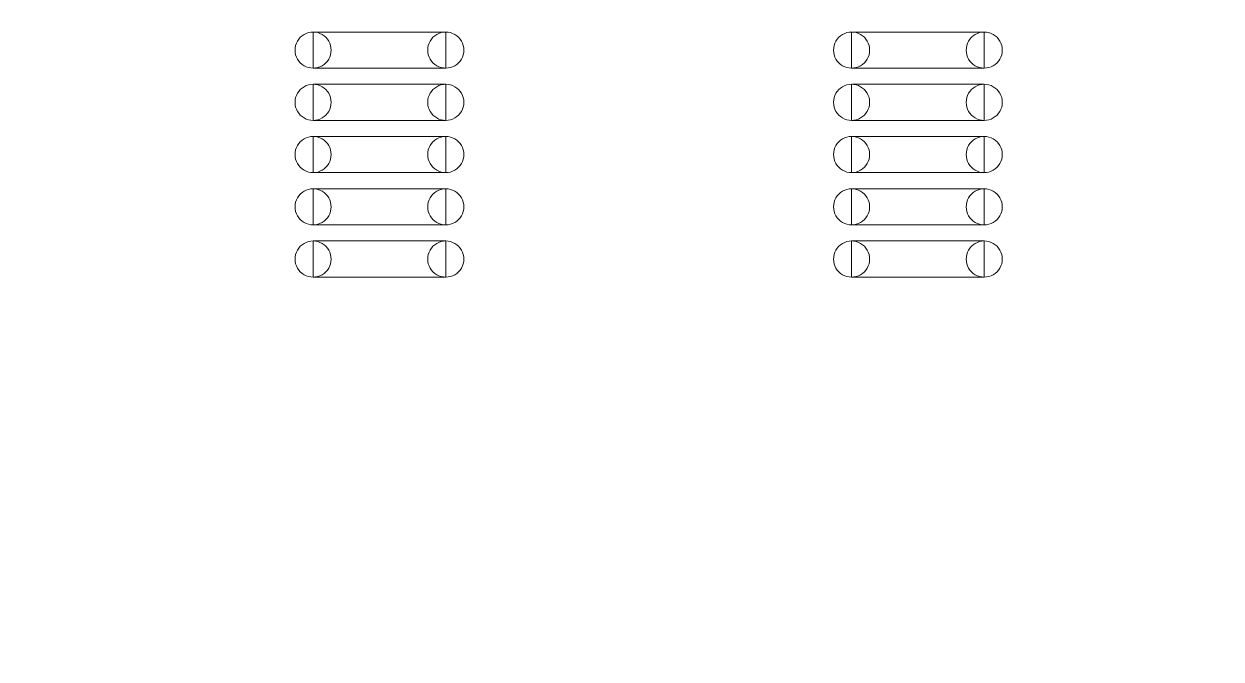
# Model space of a CAD drawing. Header units: millimetres. Extents: x -145 to 117, y -28 to 99.
# Drawn here: x -99.43 to -84.53, y 59.94 to 67.85 of the extents above; entities that cross this region are included whole.
import ezdxf

# ---------------------------------------------------------------- set-up
doc = ezdxf.new("R2010")
doc.units = ezdxf.units.MM
doc.header["$MEASUREMENT"] = 0
doc.layers.add('bottomstencil', color=7, linetype='Continuous')

msp = doc.modelspace()

# ---------------------------------------------------------------- linework, layer by layer
at = {"layer": 'bottomstencil', "color": 8, "lineweight": 9}
msp.add_open_spline([(-17.5854, 99.4833), (-17.5854, 99.4833), (-144.5854, 99.4833), (-144.5854, 99.4833), (-144.5854, 99.4833), (-144.5854, 99.4833), (-144.5854, -27.5167), (-144.5854, -27.5167), (-144.5854, -27.5167), (-144.5854, -27.5167), (-17.5854, -27.5167), (-17.5854, -27.5167), (-17.5854, -27.5167), (-17.5854, -27.5167), (-17.5854, 99.4833), (-17.5854, 99.4833)], degree=3, knots=[0, 0, 0, 0, 0.2, 0.2, 0.2, 0.2, 0.4, 0.4, 0.4, 0.4, 0.6, 0.6, 0.6, 0.6, 1, 1, 1, 1], dxfattribs=at)
at = {"layer": 'bottomstencil', "lineweight": 9}
for points, knots in [([(-96.0524, 67.5199), (-96.0524, 67.6002), (-96.0095, 67.6745), (-95.94, 67.7146), (-95.94, 67.7146), (-95.8704, 67.7548), (-95.7847, 67.7548), (-95.7152, 67.7146), (-95.7152, 67.7146), (-95.6456, 67.6745), (-95.6028, 67.6002), (-95.6028, 67.5199)], [0, 0, 0, 0, 0.25, 0.25, 0.25, 0.25, 0.5, 0.5, 0.5, 0.5, 1, 1, 1, 1]), ([(-95.8276, 67.2952), (-95.8276, 67.2952), (-95.8276, 67.7447), (-95.8276, 67.7447), (-95.8276, 67.7447), (-95.8276, 67.7447), (-94.1766, 67.7447), (-94.1766, 67.7447), (-94.1766, 67.7447), (-94.1766, 67.7447), (-94.1766, 67.2952), (-94.1766, 67.2952), (-94.1766, 67.2952), (-94.1766, 67.2952), (-95.8276, 67.2952), (-95.8276, 67.2952)], [0, 0, 0, 0, 0.2, 0.2, 0.2, 0.2, 0.4, 0.4, 0.4, 0.4, 0.6, 0.6, 0.6, 0.6, 1, 1, 1, 1]), ([(-94.4014, 67.5199), (-94.4014, 67.6002), (-94.3585, 67.6745), (-94.289, 67.7146), (-94.289, 67.7146), (-94.2194, 67.7548), (-94.1337, 67.7548), (-94.0642, 67.7146), (-94.0642, 67.7146), (-93.9946, 67.6745), (-93.9518, 67.6002), (-93.9518, 67.5199)], [0, 0, 0, 0, 0.25, 0.25, 0.25, 0.25, 0.5, 0.5, 0.5, 0.5, 1, 1, 1, 1]), ([(-89.3518, 67.5199), (-89.3518, 67.6002), (-89.309, 67.6745), (-89.2394, 67.7146), (-89.2394, 67.7146), (-89.1699, 67.7548), (-89.0842, 67.7548), (-89.0146, 67.7146), (-89.0146, 67.7146), (-88.9451, 67.6745), (-88.9023, 67.6002), (-88.9023, 67.5199)], [0, 0, 0, 0, 0.25, 0.25, 0.25, 0.25, 0.5, 0.5, 0.5, 0.5, 1, 1, 1, 1]), ([(-89.127, 67.2952), (-89.127, 67.2952), (-89.127, 67.7447), (-89.127, 67.7447), (-89.127, 67.7447), (-89.127, 67.7447), (-87.476, 67.7447), (-87.476, 67.7447), (-87.476, 67.7447), (-87.476, 67.7447), (-87.476, 67.2952), (-87.476, 67.2952), (-87.476, 67.2952), (-87.476, 67.2952), (-89.127, 67.2952), (-89.127, 67.2952)], [0, 0, 0, 0, 0.2, 0.2, 0.2, 0.2, 0.4, 0.4, 0.4, 0.4, 0.6, 0.6, 0.6, 0.6, 1, 1, 1, 1]), ([(-87.7008, 67.5199), (-87.7008, 67.6002), (-87.658, 67.6745), (-87.5884, 67.7146), (-87.5884, 67.7146), (-87.5189, 67.7548), (-87.4332, 67.7548), (-87.3636, 67.7146), (-87.3636, 67.7146), (-87.2941, 67.6745), (-87.2513, 67.6002), (-87.2513, 67.5199)], [0, 0, 0, 0, 0.25, 0.25, 0.25, 0.25, 0.5, 0.5, 0.5, 0.5, 1, 1, 1, 1]), ([(-95.6028, 67.5199), (-95.6028, 67.4396), (-95.6456, 67.3654), (-95.7152, 67.3253), (-95.7152, 67.3253), (-95.7847, 67.2851), (-95.8704, 67.2851), (-95.94, 67.3253), (-95.94, 67.3253), (-96.0095, 67.3654), (-96.0524, 67.4396), (-96.0524, 67.5199)], [0, 0, 0, 0, 0.25, 0.25, 0.25, 0.25, 0.5, 0.5, 0.5, 0.5, 1, 1, 1, 1]), ([(-95.8276, 67.5199), (-95.8276, 67.5199), (-95.8276, 67.5199), (-95.8276, 67.5199), (-95.8276, 67.5199), (-95.8276, 67.5199), (-95.8276, 67.5199), (-95.8276, 67.5199), (-95.8276, 67.5199), (-95.8276, 67.5199), (-95.8276, 67.5199), (-95.8276, 67.5199)], [0, 0, 0, 0, 0.25, 0.25, 0.25, 0.25, 0.5, 0.5, 0.5, 0.5, 1, 1, 1, 1]), ([(-95.8276, 67.5199), (-95.8276, 67.5199), (-95.8276, 67.5199), (-95.8276, 67.5199), (-95.8276, 67.5199), (-95.8276, 67.5199), (-95.8276, 67.5199), (-95.8276, 67.5199), (-95.8276, 67.5199), (-95.8276, 67.5199), (-95.8276, 67.5199), (-95.8276, 67.5199)], [0, 0, 0, 0, 0.25, 0.25, 0.25, 0.25, 0.5, 0.5, 0.5, 0.5, 1, 1, 1, 1]), ([(-93.9518, 67.5199), (-93.9518, 67.4396), (-93.9946, 67.3654), (-94.0642, 67.3253), (-94.0642, 67.3253), (-94.1337, 67.2851), (-94.2194, 67.2851), (-94.289, 67.3253), (-94.289, 67.3253), (-94.3585, 67.3654), (-94.4014, 67.4396), (-94.4014, 67.5199)], [0, 0, 0, 0, 0.25, 0.25, 0.25, 0.25, 0.5, 0.5, 0.5, 0.5, 1, 1, 1, 1]), ([(-94.1766, 67.5199), (-94.1766, 67.5199), (-94.1766, 67.5199), (-94.1766, 67.5199), (-94.1766, 67.5199), (-94.1766, 67.5199), (-94.1766, 67.5199), (-94.1766, 67.5199), (-94.1766, 67.5199), (-94.1766, 67.5199), (-94.1766, 67.5199), (-94.1766, 67.5199)], [0, 0, 0, 0, 0.25, 0.25, 0.25, 0.25, 0.5, 0.5, 0.5, 0.5, 1, 1, 1, 1]), ([(-94.1766, 67.5199), (-94.1766, 67.5199), (-94.1766, 67.5199), (-94.1766, 67.5199), (-94.1766, 67.5199), (-94.1766, 67.5199), (-94.1766, 67.5199), (-94.1766, 67.5199), (-94.1766, 67.5199), (-94.1766, 67.5199), (-94.1766, 67.5199), (-94.1766, 67.5199)], [0, 0, 0, 0, 0.25, 0.25, 0.25, 0.25, 0.5, 0.5, 0.5, 0.5, 1, 1, 1, 1]), ([(-88.9023, 67.5199), (-88.9023, 67.4396), (-88.9451, 67.3654), (-89.0146, 67.3253), (-89.0146, 67.3253), (-89.0842, 67.2851), (-89.1699, 67.2851), (-89.2394, 67.3253), (-89.2394, 67.3253), (-89.309, 67.3654), (-89.3518, 67.4396), (-89.3518, 67.5199)], [0, 0, 0, 0, 0.25, 0.25, 0.25, 0.25, 0.5, 0.5, 0.5, 0.5, 1, 1, 1, 1]), ([(-89.127, 67.5199), (-89.127, 67.5199), (-89.127, 67.5199), (-89.127, 67.5199), (-89.127, 67.5199), (-89.127, 67.5199), (-89.127, 67.5199), (-89.127, 67.5199), (-89.127, 67.5199), (-89.127, 67.5199), (-89.127, 67.5199), (-89.127, 67.5199)], [0, 0, 0, 0, 0.25, 0.25, 0.25, 0.25, 0.5, 0.5, 0.5, 0.5, 1, 1, 1, 1]), ([(-89.127, 67.5199), (-89.127, 67.5199), (-89.127, 67.5199), (-89.127, 67.5199), (-89.127, 67.5199), (-89.127, 67.5199), (-89.127, 67.5199), (-89.127, 67.5199), (-89.127, 67.5199), (-89.127, 67.5199), (-89.127, 67.5199), (-89.127, 67.5199)], [0, 0, 0, 0, 0.25, 0.25, 0.25, 0.25, 0.5, 0.5, 0.5, 0.5, 1, 1, 1, 1]), ([(-87.2513, 67.5199), (-87.2513, 67.4396), (-87.2941, 67.3654), (-87.3636, 67.3253), (-87.3636, 67.3253), (-87.4332, 67.2851), (-87.5189, 67.2851), (-87.5884, 67.3253), (-87.5884, 67.3253), (-87.658, 67.3654), (-87.7008, 67.4396), (-87.7008, 67.5199)], [0, 0, 0, 0, 0.25, 0.25, 0.25, 0.25, 0.5, 0.5, 0.5, 0.5, 1, 1, 1, 1]), ([(-87.476, 67.5199), (-87.476, 67.5199), (-87.476, 67.5199), (-87.476, 67.5199), (-87.476, 67.5199), (-87.476, 67.5199), (-87.476, 67.5199), (-87.476, 67.5199), (-87.476, 67.5199), (-87.476, 67.5199), (-87.476, 67.5199), (-87.476, 67.5199)], [0, 0, 0, 0, 0.25, 0.25, 0.25, 0.25, 0.5, 0.5, 0.5, 0.5, 1, 1, 1, 1]), ([(-87.476, 67.5199), (-87.476, 67.5199), (-87.476, 67.5199), (-87.476, 67.5199), (-87.476, 67.5199), (-87.476, 67.5199), (-87.476, 67.5199), (-87.476, 67.5199), (-87.476, 67.5199), (-87.476, 67.5199), (-87.476, 67.5199), (-87.476, 67.5199)], [0, 0, 0, 0, 0.25, 0.25, 0.25, 0.25, 0.5, 0.5, 0.5, 0.5, 1, 1, 1, 1]), ([(-96.0524, 66.8697), (-96.0524, 66.95), (-96.0095, 67.0242), (-95.94, 67.0644), (-95.94, 67.0644), (-95.8704, 67.1045), (-95.7847, 67.1045), (-95.7152, 67.0644), (-95.7152, 67.0644), (-95.6456, 67.0242), (-95.6028, 66.95), (-95.6028, 66.8697)], [0, 0, 0, 0, 0.25, 0.25, 0.25, 0.25, 0.5, 0.5, 0.5, 0.5, 1, 1, 1, 1]), ([(-95.8276, 66.6449), (-95.8276, 66.6449), (-95.8276, 67.0945), (-95.8276, 67.0945), (-95.8276, 67.0945), (-95.8276, 67.0945), (-94.1766, 67.0945), (-94.1766, 67.0945), (-94.1766, 67.0945), (-94.1766, 67.0945), (-94.1766, 66.6449), (-94.1766, 66.6449), (-94.1766, 66.6449), (-94.1766, 66.6449), (-95.8276, 66.6449), (-95.8276, 66.6449)], [0, 0, 0, 0, 0.2, 0.2, 0.2, 0.2, 0.4, 0.4, 0.4, 0.4, 0.6, 0.6, 0.6, 0.6, 1, 1, 1, 1]), ([(-94.4014, 66.8697), (-94.4014, 66.95), (-94.3585, 67.0242), (-94.289, 67.0644), (-94.289, 67.0644), (-94.2194, 67.1045), (-94.1337, 67.1045), (-94.0642, 67.0644), (-94.0642, 67.0644), (-93.9946, 67.0242), (-93.9518, 66.95), (-93.9518, 66.8697)], [0, 0, 0, 0, 0.25, 0.25, 0.25, 0.25, 0.5, 0.5, 0.5, 0.5, 1, 1, 1, 1]), ([(-89.3518, 66.8697), (-89.3518, 66.95), (-89.309, 67.0242), (-89.2394, 67.0644), (-89.2394, 67.0644), (-89.1699, 67.1045), (-89.0842, 67.1045), (-89.0146, 67.0644), (-89.0146, 67.0644), (-88.9451, 67.0242), (-88.9023, 66.95), (-88.9023, 66.8697)], [0, 0, 0, 0, 0.25, 0.25, 0.25, 0.25, 0.5, 0.5, 0.5, 0.5, 1, 1, 1, 1]), ([(-89.127, 66.6449), (-89.127, 66.6449), (-89.127, 67.0945), (-89.127, 67.0945), (-89.127, 67.0945), (-89.127, 67.0945), (-87.476, 67.0945), (-87.476, 67.0945), (-87.476, 67.0945), (-87.476, 67.0945), (-87.476, 66.6449), (-87.476, 66.6449), (-87.476, 66.6449), (-87.476, 66.6449), (-89.127, 66.6449), (-89.127, 66.6449)], [0, 0, 0, 0, 0.2, 0.2, 0.2, 0.2, 0.4, 0.4, 0.4, 0.4, 0.6, 0.6, 0.6, 0.6, 1, 1, 1, 1]), ([(-87.7008, 66.8697), (-87.7008, 66.95), (-87.658, 67.0242), (-87.5884, 67.0644), (-87.5884, 67.0644), (-87.5189, 67.1045), (-87.4332, 67.1045), (-87.3636, 67.0644), (-87.3636, 67.0644), (-87.2941, 67.0242), (-87.2513, 66.95), (-87.2513, 66.8697)], [0, 0, 0, 0, 0.25, 0.25, 0.25, 0.25, 0.5, 0.5, 0.5, 0.5, 1, 1, 1, 1]), ([(-95.6028, 66.8697), (-95.6028, 66.7894), (-95.6456, 66.7152), (-95.7152, 66.675), (-95.7152, 66.675), (-95.7847, 66.6349), (-95.8704, 66.6349), (-95.94, 66.675), (-95.94, 66.675), (-96.0095, 66.7152), (-96.0524, 66.7894), (-96.0524, 66.8697)], [0, 0, 0, 0, 0.25, 0.25, 0.25, 0.25, 0.5, 0.5, 0.5, 0.5, 1, 1, 1, 1]), ([(-95.8276, 66.8697), (-95.8276, 66.8697), (-95.8276, 66.8697), (-95.8276, 66.8697), (-95.8276, 66.8697), (-95.8276, 66.8697), (-95.8276, 66.8697), (-95.8276, 66.8697), (-95.8276, 66.8697), (-95.8276, 66.8697), (-95.8276, 66.8697), (-95.8276, 66.8697)], [0, 0, 0, 0, 0.25, 0.25, 0.25, 0.25, 0.5, 0.5, 0.5, 0.5, 1, 1, 1, 1]), ([(-95.8276, 66.8697), (-95.8276, 66.8697), (-95.8276, 66.8697), (-95.8276, 66.8697), (-95.8276, 66.8697), (-95.8276, 66.8697), (-95.8276, 66.8697), (-95.8276, 66.8697), (-95.8276, 66.8697), (-95.8276, 66.8697), (-95.8276, 66.8697), (-95.8276, 66.8697)], [0, 0, 0, 0, 0.25, 0.25, 0.25, 0.25, 0.5, 0.5, 0.5, 0.5, 1, 1, 1, 1]), ([(-93.9518, 66.8697), (-93.9518, 66.7894), (-93.9946, 66.7152), (-94.0642, 66.675), (-94.0642, 66.675), (-94.1337, 66.6349), (-94.2194, 66.6349), (-94.289, 66.675), (-94.289, 66.675), (-94.3585, 66.7152), (-94.4014, 66.7894), (-94.4014, 66.8697)], [0, 0, 0, 0, 0.25, 0.25, 0.25, 0.25, 0.5, 0.5, 0.5, 0.5, 1, 1, 1, 1]), ([(-94.1766, 66.8697), (-94.1766, 66.8697), (-94.1766, 66.8697), (-94.1766, 66.8697), (-94.1766, 66.8697), (-94.1766, 66.8697), (-94.1766, 66.8697), (-94.1766, 66.8697), (-94.1766, 66.8697), (-94.1766, 66.8697), (-94.1766, 66.8697), (-94.1766, 66.8697)], [0, 0, 0, 0, 0.25, 0.25, 0.25, 0.25, 0.5, 0.5, 0.5, 0.5, 1, 1, 1, 1]), ([(-94.1766, 66.8697), (-94.1766, 66.8697), (-94.1766, 66.8697), (-94.1766, 66.8697), (-94.1766, 66.8697), (-94.1766, 66.8697), (-94.1766, 66.8697), (-94.1766, 66.8697), (-94.1766, 66.8697), (-94.1766, 66.8697), (-94.1766, 66.8697), (-94.1766, 66.8697)], [0, 0, 0, 0, 0.25, 0.25, 0.25, 0.25, 0.5, 0.5, 0.5, 0.5, 1, 1, 1, 1]), ([(-88.9023, 66.8697), (-88.9023, 66.7894), (-88.9451, 66.7152), (-89.0146, 66.675), (-89.0146, 66.675), (-89.0842, 66.6349), (-89.1699, 66.6349), (-89.2394, 66.675), (-89.2394, 66.675), (-89.309, 66.7152), (-89.3518, 66.7894), (-89.3518, 66.8697)], [0, 0, 0, 0, 0.25, 0.25, 0.25, 0.25, 0.5, 0.5, 0.5, 0.5, 1, 1, 1, 1]), ([(-89.127, 66.8697), (-89.127, 66.8697), (-89.127, 66.8697), (-89.127, 66.8697), (-89.127, 66.8697), (-89.127, 66.8697), (-89.127, 66.8697), (-89.127, 66.8697), (-89.127, 66.8697), (-89.127, 66.8697), (-89.127, 66.8697), (-89.127, 66.8697)], [0, 0, 0, 0, 0.25, 0.25, 0.25, 0.25, 0.5, 0.5, 0.5, 0.5, 1, 1, 1, 1]), ([(-89.127, 66.8697), (-89.127, 66.8697), (-89.127, 66.8697), (-89.127, 66.8697), (-89.127, 66.8697), (-89.127, 66.8697), (-89.127, 66.8697), (-89.127, 66.8697), (-89.127, 66.8697), (-89.127, 66.8697), (-89.127, 66.8697), (-89.127, 66.8697)], [0, 0, 0, 0, 0.25, 0.25, 0.25, 0.25, 0.5, 0.5, 0.5, 0.5, 1, 1, 1, 1]), ([(-87.2513, 66.8697), (-87.2513, 66.7894), (-87.2941, 66.7152), (-87.3636, 66.675), (-87.3636, 66.675), (-87.4332, 66.6349), (-87.5189, 66.6349), (-87.5884, 66.675), (-87.5884, 66.675), (-87.658, 66.7152), (-87.7008, 66.7894), (-87.7008, 66.8697)], [0, 0, 0, 0, 0.25, 0.25, 0.25, 0.25, 0.5, 0.5, 0.5, 0.5, 1, 1, 1, 1]), ([(-87.476, 66.8697), (-87.476, 66.8697), (-87.476, 66.8697), (-87.476, 66.8697), (-87.476, 66.8697), (-87.476, 66.8697), (-87.476, 66.8697), (-87.476, 66.8697), (-87.476, 66.8697), (-87.476, 66.8697), (-87.476, 66.8697), (-87.476, 66.8697)], [0, 0, 0, 0, 0.25, 0.25, 0.25, 0.25, 0.5, 0.5, 0.5, 0.5, 1, 1, 1, 1]), ([(-87.476, 66.8697), (-87.476, 66.8697), (-87.476, 66.8697), (-87.476, 66.8697), (-87.476, 66.8697), (-87.476, 66.8697), (-87.476, 66.8697), (-87.476, 66.8697), (-87.476, 66.8697), (-87.476, 66.8697), (-87.476, 66.8697), (-87.476, 66.8697)], [0, 0, 0, 0, 0.25, 0.25, 0.25, 0.25, 0.5, 0.5, 0.5, 0.5, 1, 1, 1, 1]), ([(-96.0524, 66.2195), (-96.0524, 66.2998), (-96.0095, 66.374), (-95.94, 66.4141), (-95.94, 66.4141), (-95.8704, 66.4543), (-95.7847, 66.4543), (-95.7152, 66.4141), (-95.7152, 66.4141), (-95.6456, 66.374), (-95.6028, 66.2998), (-95.6028, 66.2195)], [0, 0, 0, 0, 0.25, 0.25, 0.25, 0.25, 0.5, 0.5, 0.5, 0.5, 1, 1, 1, 1]), ([(-95.8276, 65.9947), (-95.8276, 65.9947), (-95.8276, 66.4442), (-95.8276, 66.4442), (-95.8276, 66.4442), (-95.8276, 66.4442), (-94.1766, 66.4442), (-94.1766, 66.4442), (-94.1766, 66.4442), (-94.1766, 66.4442), (-94.1766, 65.9947), (-94.1766, 65.9947), (-94.1766, 65.9947), (-94.1766, 65.9947), (-95.8276, 65.9947), (-95.8276, 65.9947)], [0, 0, 0, 0, 0.2, 0.2, 0.2, 0.2, 0.4, 0.4, 0.4, 0.4, 0.6, 0.6, 0.6, 0.6, 1, 1, 1, 1]), ([(-94.4014, 66.2195), (-94.4014, 66.2998), (-94.3585, 66.374), (-94.289, 66.4141), (-94.289, 66.4141), (-94.2194, 66.4543), (-94.1337, 66.4543), (-94.0642, 66.4141), (-94.0642, 66.4141), (-93.9946, 66.374), (-93.9518, 66.2998), (-93.9518, 66.2195)], [0, 0, 0, 0, 0.25, 0.25, 0.25, 0.25, 0.5, 0.5, 0.5, 0.5, 1, 1, 1, 1]), ([(-89.3518, 66.2195), (-89.3518, 66.2998), (-89.309, 66.374), (-89.2394, 66.4141), (-89.2394, 66.4141), (-89.1699, 66.4543), (-89.0842, 66.4543), (-89.0146, 66.4141), (-89.0146, 66.4141), (-88.9451, 66.374), (-88.9023, 66.2998), (-88.9023, 66.2195)], [0, 0, 0, 0, 0.25, 0.25, 0.25, 0.25, 0.5, 0.5, 0.5, 0.5, 1, 1, 1, 1]), ([(-89.127, 65.9947), (-89.127, 65.9947), (-89.127, 66.4442), (-89.127, 66.4442), (-89.127, 66.4442), (-89.127, 66.4442), (-87.476, 66.4442), (-87.476, 66.4442), (-87.476, 66.4442), (-87.476, 66.4442), (-87.476, 65.9947), (-87.476, 65.9947), (-87.476, 65.9947), (-87.476, 65.9947), (-89.127, 65.9947), (-89.127, 65.9947)], [0, 0, 0, 0, 0.2, 0.2, 0.2, 0.2, 0.4, 0.4, 0.4, 0.4, 0.6, 0.6, 0.6, 0.6, 1, 1, 1, 1]), ([(-87.7008, 66.2195), (-87.7008, 66.2998), (-87.658, 66.374), (-87.5884, 66.4141), (-87.5884, 66.4141), (-87.5189, 66.4543), (-87.4332, 66.4543), (-87.3636, 66.4141), (-87.3636, 66.4141), (-87.2941, 66.374), (-87.2513, 66.2998), (-87.2513, 66.2195)], [0, 0, 0, 0, 0.25, 0.25, 0.25, 0.25, 0.5, 0.5, 0.5, 0.5, 1, 1, 1, 1]), ([(-95.6028, 66.2195), (-95.6028, 66.1392), (-95.6456, 66.0649), (-95.7152, 66.0248), (-95.7152, 66.0248), (-95.7847, 65.9846), (-95.8704, 65.9846), (-95.94, 66.0248), (-95.94, 66.0248), (-96.0095, 66.0649), (-96.0524, 66.1392), (-96.0524, 66.2195)], [0, 0, 0, 0, 0.25, 0.25, 0.25, 0.25, 0.5, 0.5, 0.5, 0.5, 1, 1, 1, 1]), ([(-95.8276, 66.2195), (-95.8276, 66.2195), (-95.8276, 66.2195), (-95.8276, 66.2195), (-95.8276, 66.2195), (-95.8276, 66.2195), (-95.8276, 66.2195), (-95.8276, 66.2195), (-95.8276, 66.2195), (-95.8276, 66.2195), (-95.8276, 66.2195), (-95.8276, 66.2195)], [0, 0, 0, 0, 0.25, 0.25, 0.25, 0.25, 0.5, 0.5, 0.5, 0.5, 1, 1, 1, 1]), ([(-95.8276, 66.2195), (-95.8276, 66.2195), (-95.8276, 66.2195), (-95.8276, 66.2195), (-95.8276, 66.2195), (-95.8276, 66.2195), (-95.8276, 66.2195), (-95.8276, 66.2195), (-95.8276, 66.2195), (-95.8276, 66.2195), (-95.8276, 66.2195), (-95.8276, 66.2195)], [0, 0, 0, 0, 0.25, 0.25, 0.25, 0.25, 0.5, 0.5, 0.5, 0.5, 1, 1, 1, 1]), ([(-93.9518, 66.2195), (-93.9518, 66.1392), (-93.9946, 66.0649), (-94.0642, 66.0248), (-94.0642, 66.0248), (-94.1337, 65.9846), (-94.2194, 65.9846), (-94.289, 66.0248), (-94.289, 66.0248), (-94.3585, 66.0649), (-94.4014, 66.1392), (-94.4014, 66.2195)], [0, 0, 0, 0, 0.25, 0.25, 0.25, 0.25, 0.5, 0.5, 0.5, 0.5, 1, 1, 1, 1]), ([(-94.1766, 66.2195), (-94.1766, 66.2195), (-94.1766, 66.2195), (-94.1766, 66.2195), (-94.1766, 66.2195), (-94.1766, 66.2195), (-94.1766, 66.2195), (-94.1766, 66.2195), (-94.1766, 66.2195), (-94.1766, 66.2195), (-94.1766, 66.2195), (-94.1766, 66.2195)], [0, 0, 0, 0, 0.25, 0.25, 0.25, 0.25, 0.5, 0.5, 0.5, 0.5, 1, 1, 1, 1]), ([(-94.1766, 66.2195), (-94.1766, 66.2195), (-94.1766, 66.2195), (-94.1766, 66.2195), (-94.1766, 66.2195), (-94.1766, 66.2195), (-94.1766, 66.2195), (-94.1766, 66.2195), (-94.1766, 66.2195), (-94.1766, 66.2195), (-94.1766, 66.2195), (-94.1766, 66.2195)], [0, 0, 0, 0, 0.25, 0.25, 0.25, 0.25, 0.5, 0.5, 0.5, 0.5, 1, 1, 1, 1]), ([(-88.9023, 66.2195), (-88.9023, 66.1392), (-88.9451, 66.0649), (-89.0146, 66.0248), (-89.0146, 66.0248), (-89.0842, 65.9846), (-89.1699, 65.9846), (-89.2394, 66.0248), (-89.2394, 66.0248), (-89.309, 66.0649), (-89.3518, 66.1392), (-89.3518, 66.2195)], [0, 0, 0, 0, 0.25, 0.25, 0.25, 0.25, 0.5, 0.5, 0.5, 0.5, 1, 1, 1, 1]), ([(-89.127, 66.2195), (-89.127, 66.2195), (-89.127, 66.2195), (-89.127, 66.2195), (-89.127, 66.2195), (-89.127, 66.2195), (-89.127, 66.2195), (-89.127, 66.2195), (-89.127, 66.2195), (-89.127, 66.2195), (-89.127, 66.2195), (-89.127, 66.2195)], [0, 0, 0, 0, 0.25, 0.25, 0.25, 0.25, 0.5, 0.5, 0.5, 0.5, 1, 1, 1, 1]), ([(-89.127, 66.2195), (-89.127, 66.2195), (-89.127, 66.2195), (-89.127, 66.2195), (-89.127, 66.2195), (-89.127, 66.2195), (-89.127, 66.2195), (-89.127, 66.2195), (-89.127, 66.2195), (-89.127, 66.2195), (-89.127, 66.2195), (-89.127, 66.2195)], [0, 0, 0, 0, 0.25, 0.25, 0.25, 0.25, 0.5, 0.5, 0.5, 0.5, 1, 1, 1, 1]), ([(-87.2513, 66.2195), (-87.2513, 66.1392), (-87.2941, 66.0649), (-87.3636, 66.0248), (-87.3636, 66.0248), (-87.4332, 65.9846), (-87.5189, 65.9846), (-87.5884, 66.0248), (-87.5884, 66.0248), (-87.658, 66.0649), (-87.7008, 66.1392), (-87.7008, 66.2195)], [0, 0, 0, 0, 0.25, 0.25, 0.25, 0.25, 0.5, 0.5, 0.5, 0.5, 1, 1, 1, 1]), ([(-87.476, 66.2195), (-87.476, 66.2195), (-87.476, 66.2195), (-87.476, 66.2195), (-87.476, 66.2195), (-87.476, 66.2195), (-87.476, 66.2195), (-87.476, 66.2195), (-87.476, 66.2195), (-87.476, 66.2195), (-87.476, 66.2195), (-87.476, 66.2195)], [0, 0, 0, 0, 0.25, 0.25, 0.25, 0.25, 0.5, 0.5, 0.5, 0.5, 1, 1, 1, 1]), ([(-87.476, 66.2195), (-87.476, 66.2195), (-87.476, 66.2195), (-87.476, 66.2195), (-87.476, 66.2195), (-87.476, 66.2195), (-87.476, 66.2195), (-87.476, 66.2195), (-87.476, 66.2195), (-87.476, 66.2195), (-87.476, 66.2195), (-87.476, 66.2195)], [0, 0, 0, 0, 0.25, 0.25, 0.25, 0.25, 0.5, 0.5, 0.5, 0.5, 1, 1, 1, 1]), ([(-96.0524, 65.5692), (-96.0524, 65.6495), (-96.0095, 65.7237), (-95.94, 65.7639), (-95.94, 65.7639), (-95.8704, 65.804), (-95.7847, 65.804), (-95.7152, 65.7639), (-95.7152, 65.7639), (-95.6456, 65.7237), (-95.6028, 65.6495), (-95.6028, 65.5692)], [0, 0, 0, 0, 0.25, 0.25, 0.25, 0.25, 0.5, 0.5, 0.5, 0.5, 1, 1, 1, 1]), ([(-95.8276, 65.3444), (-95.8276, 65.3444), (-95.8276, 65.794), (-95.8276, 65.794), (-95.8276, 65.794), (-95.8276, 65.794), (-94.1766, 65.794), (-94.1766, 65.794), (-94.1766, 65.794), (-94.1766, 65.794), (-94.1766, 65.3444), (-94.1766, 65.3444), (-94.1766, 65.3444), (-94.1766, 65.3444), (-95.8276, 65.3444), (-95.8276, 65.3444)], [0, 0, 0, 0, 0.2, 0.2, 0.2, 0.2, 0.4, 0.4, 0.4, 0.4, 0.6, 0.6, 0.6, 0.6, 1, 1, 1, 1]), ([(-94.4014, 65.5692), (-94.4014, 65.6495), (-94.3585, 65.7237), (-94.289, 65.7639), (-94.289, 65.7639), (-94.2194, 65.804), (-94.1337, 65.804), (-94.0642, 65.7639), (-94.0642, 65.7639), (-93.9946, 65.7237), (-93.9518, 65.6495), (-93.9518, 65.5692)], [0, 0, 0, 0, 0.25, 0.25, 0.25, 0.25, 0.5, 0.5, 0.5, 0.5, 1, 1, 1, 1]), ([(-89.3518, 65.5692), (-89.3518, 65.6495), (-89.309, 65.7237), (-89.2394, 65.7639), (-89.2394, 65.7639), (-89.1699, 65.804), (-89.0842, 65.804), (-89.0146, 65.7639), (-89.0146, 65.7639), (-88.9451, 65.7237), (-88.9023, 65.6495), (-88.9023, 65.5692)], [0, 0, 0, 0, 0.25, 0.25, 0.25, 0.25, 0.5, 0.5, 0.5, 0.5, 1, 1, 1, 1]), ([(-89.127, 65.3444), (-89.127, 65.3444), (-89.127, 65.794), (-89.127, 65.794), (-89.127, 65.794), (-89.127, 65.794), (-87.476, 65.794), (-87.476, 65.794), (-87.476, 65.794), (-87.476, 65.794), (-87.476, 65.3444), (-87.476, 65.3444), (-87.476, 65.3444), (-87.476, 65.3444), (-89.127, 65.3444), (-89.127, 65.3444)], [0, 0, 0, 0, 0.2, 0.2, 0.2, 0.2, 0.4, 0.4, 0.4, 0.4, 0.6, 0.6, 0.6, 0.6, 1, 1, 1, 1]), ([(-87.7008, 65.5692), (-87.7008, 65.6495), (-87.658, 65.7237), (-87.5884, 65.7639), (-87.5884, 65.7639), (-87.5189, 65.804), (-87.4332, 65.804), (-87.3636, 65.7639), (-87.3636, 65.7639), (-87.2941, 65.7237), (-87.2513, 65.6495), (-87.2513, 65.5692)], [0, 0, 0, 0, 0.25, 0.25, 0.25, 0.25, 0.5, 0.5, 0.5, 0.5, 1, 1, 1, 1]), ([(-95.6028, 65.5692), (-95.6028, 65.4889), (-95.6456, 65.4147), (-95.7152, 65.3745), (-95.7152, 65.3745), (-95.7847, 65.3344), (-95.8704, 65.3344), (-95.94, 65.3745), (-95.94, 65.3745), (-96.0095, 65.4147), (-96.0524, 65.4889), (-96.0524, 65.5692)], [0, 0, 0, 0, 0.25, 0.25, 0.25, 0.25, 0.5, 0.5, 0.5, 0.5, 1, 1, 1, 1]), ([(-95.8276, 65.5692), (-95.8276, 65.5692), (-95.8276, 65.5692), (-95.8276, 65.5692), (-95.8276, 65.5692), (-95.8276, 65.5692), (-95.8276, 65.5692), (-95.8276, 65.5692), (-95.8276, 65.5692), (-95.8276, 65.5692), (-95.8276, 65.5692), (-95.8276, 65.5692)], [0, 0, 0, 0, 0.25, 0.25, 0.25, 0.25, 0.5, 0.5, 0.5, 0.5, 1, 1, 1, 1]), ([(-95.8276, 65.5692), (-95.8276, 65.5692), (-95.8276, 65.5692), (-95.8276, 65.5692), (-95.8276, 65.5692), (-95.8276, 65.5692), (-95.8276, 65.5692), (-95.8276, 65.5692), (-95.8276, 65.5692), (-95.8276, 65.5692), (-95.8276, 65.5692), (-95.8276, 65.5692)], [0, 0, 0, 0, 0.25, 0.25, 0.25, 0.25, 0.5, 0.5, 0.5, 0.5, 1, 1, 1, 1]), ([(-93.9518, 65.5692), (-93.9518, 65.4889), (-93.9946, 65.4147), (-94.0642, 65.3745), (-94.0642, 65.3745), (-94.1337, 65.3344), (-94.2194, 65.3344), (-94.289, 65.3745), (-94.289, 65.3745), (-94.3585, 65.4147), (-94.4014, 65.4889), (-94.4014, 65.5692)], [0, 0, 0, 0, 0.25, 0.25, 0.25, 0.25, 0.5, 0.5, 0.5, 0.5, 1, 1, 1, 1]), ([(-94.1766, 65.5692), (-94.1766, 65.5692), (-94.1766, 65.5692), (-94.1766, 65.5692), (-94.1766, 65.5692), (-94.1766, 65.5692), (-94.1766, 65.5692), (-94.1766, 65.5692), (-94.1766, 65.5692), (-94.1766, 65.5692), (-94.1766, 65.5692), (-94.1766, 65.5692)], [0, 0, 0, 0, 0.25, 0.25, 0.25, 0.25, 0.5, 0.5, 0.5, 0.5, 1, 1, 1, 1]), ([(-94.1766, 65.5692), (-94.1766, 65.5692), (-94.1766, 65.5692), (-94.1766, 65.5692), (-94.1766, 65.5692), (-94.1766, 65.5692), (-94.1766, 65.5692), (-94.1766, 65.5692), (-94.1766, 65.5692), (-94.1766, 65.5692), (-94.1766, 65.5692), (-94.1766, 65.5692)], [0, 0, 0, 0, 0.25, 0.25, 0.25, 0.25, 0.5, 0.5, 0.5, 0.5, 1, 1, 1, 1]), ([(-88.9023, 65.5692), (-88.9023, 65.4889), (-88.9451, 65.4147), (-89.0146, 65.3745), (-89.0146, 65.3745), (-89.0842, 65.3344), (-89.1699, 65.3344), (-89.2394, 65.3745), (-89.2394, 65.3745), (-89.309, 65.4147), (-89.3518, 65.4889), (-89.3518, 65.5692)], [0, 0, 0, 0, 0.25, 0.25, 0.25, 0.25, 0.5, 0.5, 0.5, 0.5, 1, 1, 1, 1]), ([(-89.127, 65.5692), (-89.127, 65.5692), (-89.127, 65.5692), (-89.127, 65.5692), (-89.127, 65.5692), (-89.127, 65.5692), (-89.127, 65.5692), (-89.127, 65.5692), (-89.127, 65.5692), (-89.127, 65.5692), (-89.127, 65.5692), (-89.127, 65.5692)], [0, 0, 0, 0, 0.25, 0.25, 0.25, 0.25, 0.5, 0.5, 0.5, 0.5, 1, 1, 1, 1]), ([(-89.127, 65.5692), (-89.127, 65.5692), (-89.127, 65.5692), (-89.127, 65.5692), (-89.127, 65.5692), (-89.127, 65.5692), (-89.127, 65.5692), (-89.127, 65.5692), (-89.127, 65.5692), (-89.127, 65.5692), (-89.127, 65.5692), (-89.127, 65.5692)], [0, 0, 0, 0, 0.25, 0.25, 0.25, 0.25, 0.5, 0.5, 0.5, 0.5, 1, 1, 1, 1]), ([(-87.2513, 65.5692), (-87.2513, 65.4889), (-87.2941, 65.4147), (-87.3636, 65.3745), (-87.3636, 65.3745), (-87.4332, 65.3344), (-87.5189, 65.3344), (-87.5884, 65.3745), (-87.5884, 65.3745), (-87.658, 65.4147), (-87.7008, 65.4889), (-87.7008, 65.5692)], [0, 0, 0, 0, 0.25, 0.25, 0.25, 0.25, 0.5, 0.5, 0.5, 0.5, 1, 1, 1, 1]), ([(-87.476, 65.5692), (-87.476, 65.5692), (-87.476, 65.5692), (-87.476, 65.5692), (-87.476, 65.5692), (-87.476, 65.5692), (-87.476, 65.5692), (-87.476, 65.5692), (-87.476, 65.5692), (-87.476, 65.5692), (-87.476, 65.5692), (-87.476, 65.5692)], [0, 0, 0, 0, 0.25, 0.25, 0.25, 0.25, 0.5, 0.5, 0.5, 0.5, 1, 1, 1, 1]), ([(-87.476, 65.5692), (-87.476, 65.5692), (-87.476, 65.5692), (-87.476, 65.5692), (-87.476, 65.5692), (-87.476, 65.5692), (-87.476, 65.5692), (-87.476, 65.5692), (-87.476, 65.5692), (-87.476, 65.5692), (-87.476, 65.5692), (-87.476, 65.5692)], [0, 0, 0, 0, 0.25, 0.25, 0.25, 0.25, 0.5, 0.5, 0.5, 0.5, 1, 1, 1, 1]), ([(-96.0524, 64.919), (-96.0524, 64.9993), (-96.0095, 65.0735), (-95.94, 65.1137), (-95.94, 65.1137), (-95.8704, 65.1538), (-95.7847, 65.1538), (-95.7152, 65.1137), (-95.7152, 65.1137), (-95.6456, 65.0735), (-95.6028, 64.9993), (-95.6028, 64.919)], [0, 0, 0, 0, 0.25, 0.25, 0.25, 0.25, 0.5, 0.5, 0.5, 0.5, 1, 1, 1, 1]), ([(-95.8276, 64.6942), (-95.8276, 64.6942), (-95.8276, 65.1438), (-95.8276, 65.1438), (-95.8276, 65.1438), (-95.8276, 65.1438), (-94.1766, 65.1438), (-94.1766, 65.1438), (-94.1766, 65.1438), (-94.1766, 65.1438), (-94.1766, 64.6942), (-94.1766, 64.6942), (-94.1766, 64.6942), (-94.1766, 64.6942), (-95.8276, 64.6942), (-95.8276, 64.6942)], [0, 0, 0, 0, 0.2, 0.2, 0.2, 0.2, 0.4, 0.4, 0.4, 0.4, 0.6, 0.6, 0.6, 0.6, 1, 1, 1, 1]), ([(-94.4014, 64.919), (-94.4014, 64.9993), (-94.3585, 65.0735), (-94.289, 65.1137), (-94.289, 65.1137), (-94.2194, 65.1538), (-94.1337, 65.1538), (-94.0642, 65.1137), (-94.0642, 65.1137), (-93.9946, 65.0735), (-93.9518, 64.9993), (-93.9518, 64.919)], [0, 0, 0, 0, 0.25, 0.25, 0.25, 0.25, 0.5, 0.5, 0.5, 0.5, 1, 1, 1, 1]), ([(-89.3518, 64.919), (-89.3518, 64.9993), (-89.309, 65.0735), (-89.2394, 65.1137), (-89.2394, 65.1137), (-89.1699, 65.1538), (-89.0842, 65.1538), (-89.0146, 65.1137), (-89.0146, 65.1137), (-88.9451, 65.0735), (-88.9023, 64.9993), (-88.9023, 64.919)], [0, 0, 0, 0, 0.25, 0.25, 0.25, 0.25, 0.5, 0.5, 0.5, 0.5, 1, 1, 1, 1]), ([(-89.127, 64.6942), (-89.127, 64.6942), (-89.127, 65.1438), (-89.127, 65.1438), (-89.127, 65.1438), (-89.127, 65.1438), (-87.476, 65.1438), (-87.476, 65.1438), (-87.476, 65.1438), (-87.476, 65.1438), (-87.476, 64.6942), (-87.476, 64.6942), (-87.476, 64.6942), (-87.476, 64.6942), (-89.127, 64.6942), (-89.127, 64.6942)], [0, 0, 0, 0, 0.2, 0.2, 0.2, 0.2, 0.4, 0.4, 0.4, 0.4, 0.6, 0.6, 0.6, 0.6, 1, 1, 1, 1]), ([(-87.7008, 64.919), (-87.7008, 64.9993), (-87.658, 65.0735), (-87.5884, 65.1137), (-87.5884, 65.1137), (-87.5189, 65.1538), (-87.4332, 65.1538), (-87.3636, 65.1137), (-87.3636, 65.1137), (-87.2941, 65.0735), (-87.2513, 64.9993), (-87.2513, 64.919)], [0, 0, 0, 0, 0.25, 0.25, 0.25, 0.25, 0.5, 0.5, 0.5, 0.5, 1, 1, 1, 1]), ([(-95.6028, 64.919), (-95.6028, 64.8387), (-95.6456, 64.7645), (-95.7152, 64.7243), (-95.7152, 64.7243), (-95.7847, 64.6842), (-95.8704, 64.6842), (-95.94, 64.7243), (-95.94, 64.7243), (-96.0095, 64.7645), (-96.0524, 64.8387), (-96.0524, 64.919)], [0, 0, 0, 0, 0.25, 0.25, 0.25, 0.25, 0.5, 0.5, 0.5, 0.5, 1, 1, 1, 1]), ([(-95.8276, 64.919), (-95.8276, 64.919), (-95.8276, 64.919), (-95.8276, 64.919), (-95.8276, 64.919), (-95.8276, 64.919), (-95.8276, 64.919), (-95.8276, 64.919), (-95.8276, 64.919), (-95.8276, 64.919), (-95.8276, 64.919), (-95.8276, 64.919)], [0, 0, 0, 0, 0.25, 0.25, 0.25, 0.25, 0.5, 0.5, 0.5, 0.5, 1, 1, 1, 1]), ([(-95.8276, 64.919), (-95.8276, 64.919), (-95.8276, 64.919), (-95.8276, 64.919), (-95.8276, 64.919), (-95.8276, 64.919), (-95.8276, 64.919), (-95.8276, 64.919), (-95.8276, 64.919), (-95.8276, 64.919), (-95.8276, 64.919), (-95.8276, 64.919)], [0, 0, 0, 0, 0.25, 0.25, 0.25, 0.25, 0.5, 0.5, 0.5, 0.5, 1, 1, 1, 1]), ([(-93.9518, 64.919), (-93.9518, 64.8387), (-93.9946, 64.7645), (-94.0642, 64.7243), (-94.0642, 64.7243), (-94.1337, 64.6842), (-94.2194, 64.6842), (-94.289, 64.7243), (-94.289, 64.7243), (-94.3585, 64.7645), (-94.4014, 64.8387), (-94.4014, 64.919)], [0, 0, 0, 0, 0.25, 0.25, 0.25, 0.25, 0.5, 0.5, 0.5, 0.5, 1, 1, 1, 1]), ([(-94.1766, 64.919), (-94.1766, 64.919), (-94.1766, 64.919), (-94.1766, 64.919), (-94.1766, 64.919), (-94.1766, 64.919), (-94.1766, 64.919), (-94.1766, 64.919), (-94.1766, 64.919), (-94.1766, 64.919), (-94.1766, 64.919), (-94.1766, 64.919)], [0, 0, 0, 0, 0.25, 0.25, 0.25, 0.25, 0.5, 0.5, 0.5, 0.5, 1, 1, 1, 1]), ([(-94.1766, 64.919), (-94.1766, 64.919), (-94.1766, 64.919), (-94.1766, 64.919), (-94.1766, 64.919), (-94.1766, 64.919), (-94.1766, 64.919), (-94.1766, 64.919), (-94.1766, 64.919), (-94.1766, 64.919), (-94.1766, 64.919), (-94.1766, 64.919)], [0, 0, 0, 0, 0.25, 0.25, 0.25, 0.25, 0.5, 0.5, 0.5, 0.5, 1, 1, 1, 1]), ([(-88.9023, 64.919), (-88.9023, 64.8387), (-88.9451, 64.7645), (-89.0146, 64.7243), (-89.0146, 64.7243), (-89.0842, 64.6842), (-89.1699, 64.6842), (-89.2394, 64.7243), (-89.2394, 64.7243), (-89.309, 64.7645), (-89.3518, 64.8387), (-89.3518, 64.919)], [0, 0, 0, 0, 0.25, 0.25, 0.25, 0.25, 0.5, 0.5, 0.5, 0.5, 1, 1, 1, 1]), ([(-89.127, 64.919), (-89.127, 64.919), (-89.127, 64.919), (-89.127, 64.919), (-89.127, 64.919), (-89.127, 64.919), (-89.127, 64.919), (-89.127, 64.919), (-89.127, 64.919), (-89.127, 64.919), (-89.127, 64.919), (-89.127, 64.919)], [0, 0, 0, 0, 0.25, 0.25, 0.25, 0.25, 0.5, 0.5, 0.5, 0.5, 1, 1, 1, 1]), ([(-89.127, 64.919), (-89.127, 64.919), (-89.127, 64.919), (-89.127, 64.919), (-89.127, 64.919), (-89.127, 64.919), (-89.127, 64.919), (-89.127, 64.919), (-89.127, 64.919), (-89.127, 64.919), (-89.127, 64.919), (-89.127, 64.919)], [0, 0, 0, 0, 0.25, 0.25, 0.25, 0.25, 0.5, 0.5, 0.5, 0.5, 1, 1, 1, 1]), ([(-87.2513, 64.919), (-87.2513, 64.8387), (-87.2941, 64.7645), (-87.3636, 64.7243), (-87.3636, 64.7243), (-87.4332, 64.6842), (-87.5189, 64.6842), (-87.5884, 64.7243), (-87.5884, 64.7243), (-87.658, 64.7645), (-87.7008, 64.8387), (-87.7008, 64.919)], [0, 0, 0, 0, 0.25, 0.25, 0.25, 0.25, 0.5, 0.5, 0.5, 0.5, 1, 1, 1, 1]), ([(-87.476, 64.919), (-87.476, 64.919), (-87.476, 64.919), (-87.476, 64.919), (-87.476, 64.919), (-87.476, 64.919), (-87.476, 64.919), (-87.476, 64.919), (-87.476, 64.919), (-87.476, 64.919), (-87.476, 64.919), (-87.476, 64.919)], [0, 0, 0, 0, 0.25, 0.25, 0.25, 0.25, 0.5, 0.5, 0.5, 0.5, 1, 1, 1, 1]), ([(-87.476, 64.919), (-87.476, 64.919), (-87.476, 64.919), (-87.476, 64.919), (-87.476, 64.919), (-87.476, 64.919), (-87.476, 64.919), (-87.476, 64.919), (-87.476, 64.919), (-87.476, 64.919), (-87.476, 64.919), (-87.476, 64.919)], [0, 0, 0, 0, 0.25, 0.25, 0.25, 0.25, 0.5, 0.5, 0.5, 0.5, 1, 1, 1, 1])]:
    msp.add_open_spline(points, degree=3, knots=knots, dxfattribs=at)

doc.saveas('drawing.dxf')
